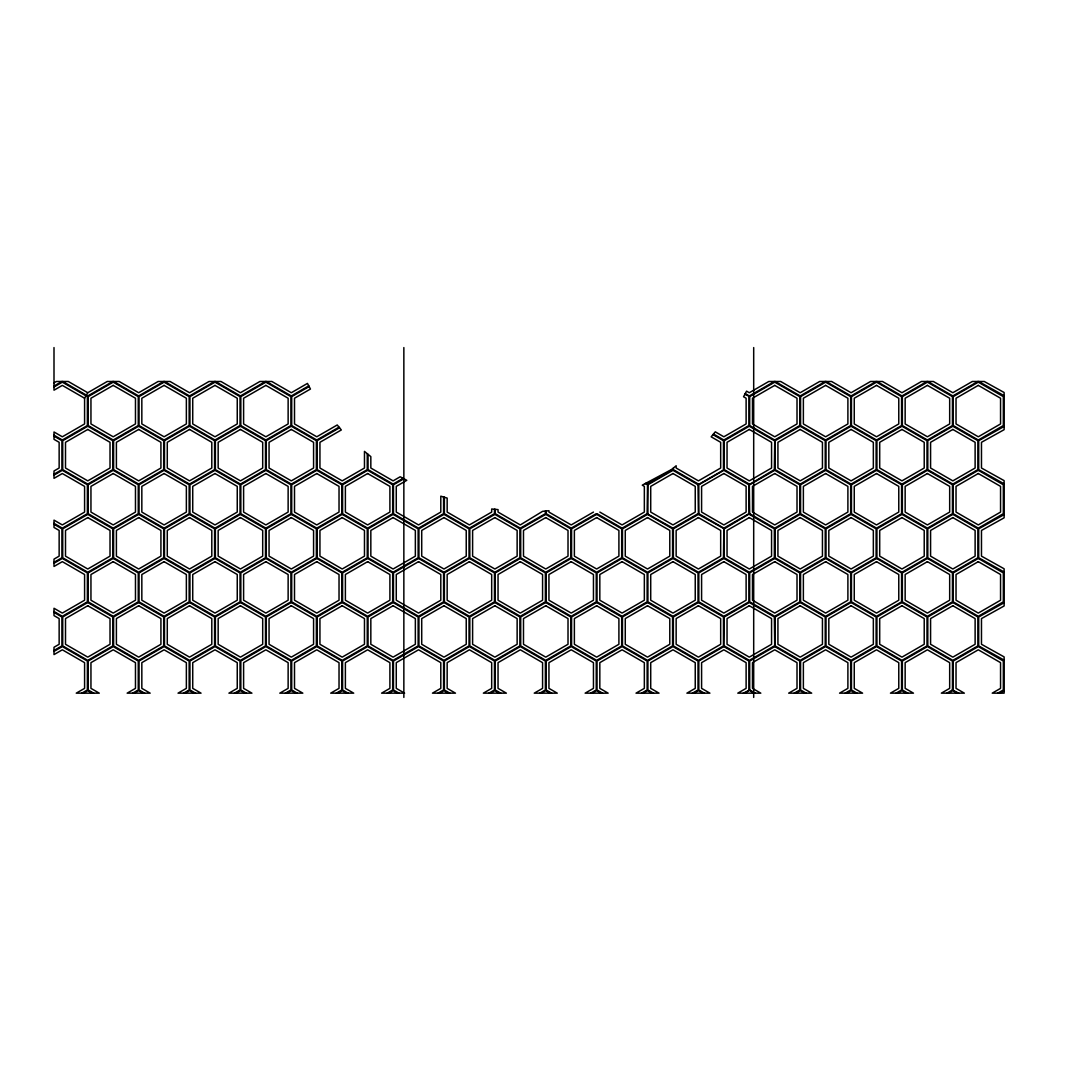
<?xml version="1.0" encoding="UTF-8"?>
<svg xmlns="http://www.w3.org/2000/svg" width="1080" height="1080" viewBox="0 0 1080 1080"><rect width="100%" height="100%" fill="white"/><g stroke="black" fill="none" stroke-linecap="round" stroke-linejoin="round"><path stroke-width="1.5" d="M599.819 512.082L622.08 524.934L644.342 512.082L644.342 486.378L642.249 485.163L671.746 469.395L676.148 465.777L676.148 468.018L698.409 480.87L720.671 468.018L720.671 442.3L711.18 436.82L715.271 431.838L723.857 436.793L746.118 423.94L746.118 398.237L743.553 396.752L746.564 391.149L749.304 392.729L768.785 381.483L780.705 381.483L800.186 392.729L819.666 381.483L831.6 381.483L851.081 392.729L870.561 381.483L882.482 381.483L901.962 392.729L921.442 381.483L933.363 381.483L952.843 392.729L972.324 381.483L984.258 381.483L1004.13 392.499L1004.13 429.678L981.477 442.3L981.477 468.018L1004.13 480.64L1004.13 517.82L981.477 530.442L981.477 556.146L1004.13 568.782L1004.13 605.961L981.477 618.583L981.477 644.288L1004.13 656.91L1004.13 693.158L992.237 693.158L1000.553 688.365L1000.553 662.648L978.291 649.796L956.029 662.648L956.029 688.365L964.346 693.158L941.355 693.158L949.671 688.365L949.671 662.648L927.41 649.796L905.148 662.648L905.148 688.365L913.464 693.158L890.46 693.158L898.776 688.365L898.776 662.648L876.514 649.796L854.253 662.648L854.253 688.365L862.583 693.158L839.578 693.158L847.895 688.365L847.895 662.648L825.633 649.796L803.372 662.648L803.372 688.365L811.688 693.158L788.684 693.158L797.013 688.365L797.013 662.648L774.738 649.796L752.476 662.648L752.476 688.365L760.806 693.158L737.802 693.158L746.118 688.365L746.118 662.648L723.857 649.796L701.595 662.648L701.595 688.365L709.911 693.158L686.907 693.158L695.237 688.365L695.237 662.648L672.975 649.796L650.714 662.648L650.714 688.365L659.03 693.158L636.026 693.158L644.342 688.365L644.342 662.648L622.08 649.796L599.819 662.648L599.819 688.365L608.135 693.158L585.144 693.158L593.46 688.365L593.46 662.648L571.199 649.796L548.937 662.648L548.937 688.365L557.253 693.158L534.249 693.158L542.579 688.365L542.579 662.648L520.304 649.796L498.042 662.648L498.042 688.365L506.372 693.158L483.368 693.158L491.683 688.365L491.683 662.648L469.422 649.796L447.161 662.648L447.161 688.365L455.476 693.158L432.473 693.158L440.802 688.365L440.802 662.648L418.541 649.796L396.265 662.648L396.265 688.365L404.595 693.158L381.591 693.158L389.907 688.365L389.907 662.648L367.646 649.796L345.384 662.648L345.384 688.365L353.7 693.158L330.71 693.158L339.026 688.365L339.026 662.648L316.764 649.796L294.503 662.648L294.503 688.365L302.819 693.158L279.815 693.158L288.131 688.365L288.131 662.648L265.869 649.796L243.607 662.648L243.607 688.365L251.924 693.158L228.933 693.158L237.249 688.365L237.249 662.648L214.988 649.796L192.726 662.648L192.726 688.365L201.042 693.158L178.038 693.158L186.368 688.365L186.368 662.648L164.093 649.796L141.831 662.648L141.831 688.365L150.161 693.158L127.157 693.158L135.472 688.365L135.472 662.648L113.211 649.796L90.95 662.648L90.95 688.365L99.266 693.158L76.262 693.158L84.591 688.365L84.591 662.648L62.33 649.796L54 654.601L54 647.258L59.144 644.288L59.144 618.583L54 615.614L54 608.269L62.33 613.076L84.591 600.224L84.591 574.519L62.33 561.654L54 566.46L54 559.116L59.144 556.146L59.144 530.442L54 527.472L54 520.128L62.33 524.934L84.591 512.082L84.591 486.378L62.33 473.526L54 478.332L54 470.988L59.144 468.018L59.144 442.3L54 439.331L54 431.987L62.33 436.793L84.591 423.94L84.591 398.237L87.764 392.729L107.244 381.483L119.178 381.483L138.659 392.729L158.139 381.483L170.06 381.483L189.54 392.729L209.021 381.483L220.954 381.483L240.435 392.729L259.916 381.483L271.836 381.483L291.317 392.729L307.449 383.413L310.446 389.03L294.503 398.237L294.503 423.94L316.764 436.793L337.23 424.98L341.321 429.962L319.937 442.3L319.937 468.018L342.198 480.87L364.473 468.018L364.473 451.4L370.832 456.624L370.832 468.018L393.093 480.87L400.194 476.766L406.796 480.303L396.265 486.378L396.265 512.082L418.541 524.934L440.802 512.082L440.802 496.166L447.161 498.096L447.161 512.082L469.422 524.934L491.683 512.082L491.683 508.99L498.042 509.612L498.042 512.082L520.304 524.934L542.579 511.339L548.937 510.719L548.937 512.082L571.199 524.934L593.46 512.082M698.018 484.772L724.262 469.625L749.304 484.083L749.696 513.688L724.262 528.836L698.409 514.377L698.018 484.772L672.975 470.313L672.57 468.72M744.876 394.295L749.696 396.63L774.738 382.171L799.794 396.63L799.794 425.547L774.738 440.006L774.347 469.625L748.899 484.772L748.899 513.688L723.857 528.147L723.465 557.753L698.409 572.225L673.367 557.753L673.367 528.836L698.409 514.377M704.349 693.158L698.814 689.971L698.814 661.041L723.857 646.582L724.262 616.977L749.304 602.519L774.347 616.977L774.738 646.582L799.794 661.041L799.794 689.971L794.259 693.158M54 382.846L56.363 381.483L68.283 381.483L87.764 392.729M54 386.06L61.925 381.483M54 386.978L62.33 382.171L87.372 396.63L87.372 425.547L62.33 440.006L54 435.2M112.82 381.483L87.764 395.942L62.721 381.483M163.701 381.483L138.659 395.942L113.616 381.483M54 474.201L61.925 469.625L61.925 440.694L54 436.118M214.583 381.483L189.54 395.942L164.498 381.483M54 475.119L62.33 470.313L87.372 484.772L87.372 513.688L62.33 528.147L54 523.341M265.478 381.483L240.435 395.942L215.379 381.483M308.759 385.87L291.317 395.942L266.274 381.483M309.137 386.573L291.708 396.63L291.708 425.547L316.764 440.006L339.026 427.154M54 562.329L61.925 557.753L61.925 528.836L54 524.259M54 563.247L62.33 558.441L87.372 572.913L87.372 601.83L62.33 616.288L54 611.483M339.525 427.788L317.156 440.694L317.156 469.625L342.198 484.083L367.254 469.625L367.254 453.681M54 650.471L61.925 645.894L61.925 616.977L54 612.401M54 651.389L62.33 646.582L87.372 661.041L87.372 689.971L81.837 693.158M403.083 478.319L393.093 484.083L368.05 469.625L368.05 454.343M403.907 478.751L393.485 484.772L393.485 513.688L418.541 528.147L443.583 513.688L443.583 497.002M83.43 693.158L87.764 690.66L92.111 693.158M132.719 693.158L138.254 689.971L138.254 661.041L113.211 646.582L88.169 661.041L88.169 689.971L93.704 693.158M134.311 693.158L138.659 690.66L143.006 693.158M183.613 693.158L189.149 689.971L189.149 661.041L164.093 646.582L139.05 661.041L139.05 689.971L144.585 693.158M185.193 693.158L189.54 690.66L193.887 693.158M234.495 693.158L240.03 689.971L240.03 661.041L214.988 646.582L189.945 661.041L189.945 689.971L195.48 693.158M774.347 381.483L749.304 395.942L745.24 393.593M236.088 693.158L240.435 690.66L244.769 693.158M285.377 693.158L290.925 689.971L290.925 661.041L265.869 646.582L240.827 661.041L240.827 689.971L246.362 693.158M596.241 513.688L571.199 528.147L546.156 513.688L546.156 510.989M672.57 469.625L647.528 484.083L647.136 513.688L622.08 528.147L597.038 513.688M286.969 693.158L291.317 690.66L295.663 693.158M672.975 470.313L647.919 484.772L645.138 483.611M800.591 396.63L825.633 382.171L850.676 396.63L850.676 425.547L825.633 440.006L800.591 425.547L800.591 396.63L799.794 396.63M336.272 693.158L341.807 689.971L341.807 661.041L316.764 646.582L291.708 661.041L291.708 689.971L297.257 693.158M876.123 381.483L851.081 395.942L826.025 381.483M337.865 693.158L342.198 690.66L346.545 693.158M387.153 693.158L392.688 689.971L392.688 661.041L367.646 646.582L342.603 661.041L342.603 689.971L348.138 693.158M698.018 513.688L672.975 528.147L647.136 513.688M927.005 381.483L901.962 395.942L876.92 381.483M388.746 693.158L393.093 690.66L397.44 693.158M749.696 484.772L774.738 470.313L799.794 484.772L799.794 513.688L774.738 528.147L749.696 513.688M438.048 693.158L443.583 689.971L443.583 661.041L418.541 646.582L393.485 661.041L393.485 689.971L399.019 693.158M977.9 381.483L952.843 395.942L927.801 381.483M439.627 693.158L443.975 690.66L448.322 693.158M488.93 693.158L494.464 689.971L494.464 661.041L469.422 646.582L444.38 661.041L444.38 689.971L449.915 693.158M1004.13 395.712L978.696 381.483M490.523 693.158L494.87 690.66L499.217 693.158M539.825 693.158L545.36 689.971L545.36 661.041L520.304 646.582L495.261 661.041L495.261 689.971L500.796 693.158M541.404 693.158L545.751 690.66L550.098 693.158M590.706 693.158L596.241 689.971L596.241 661.041L571.199 646.582L546.156 661.041L546.156 689.971L551.691 693.158M592.299 693.158L596.646 690.66L600.98 693.158M641.588 693.158L647.136 689.971L647.136 661.041L622.08 646.582L597.038 661.041L597.038 689.971L602.573 693.158M1004.13 483.854L978.696 469.625L978.696 440.694L1004.13 426.465M643.181 693.158L647.528 690.66L651.875 693.158M692.483 693.158L698.018 689.971L698.018 661.041L672.975 646.582L647.919 661.041L647.919 689.971L653.468 693.158M774.347 645.894L749.304 660.352L724.262 645.894M694.076 693.158L698.409 690.66L702.756 693.158M774.738 646.582L749.696 661.041L749.696 689.971L744.957 693.158M743.364 693.158L749.696 689.971L755.231 693.158M1004.13 571.995L978.696 557.753L978.696 528.836L1004.13 514.606M795.839 693.158L800.186 690.66L804.533 693.158M845.14 693.158L850.676 689.971L850.676 661.041L825.633 646.582L800.591 661.041L800.591 689.971L806.126 693.158M846.734 693.158L851.081 690.66L855.414 693.158M896.022 693.158L901.571 689.971L901.571 661.041L876.514 646.582L851.472 661.041L851.472 689.971L857.007 693.158M897.615 693.158L901.962 690.66L906.309 693.158M946.917 693.158L952.452 689.971L958.784 693.158M1004.13 660.123L978.696 645.894L978.696 616.977L1004.13 602.748M948.51 693.158L952.843 690.66L957.191 693.158M997.799 693.158L1003.334 689.971L1003.334 661.041L978.291 646.582L953.249 661.041L953.249 689.971M999.392 693.158L1004.13 690.889M775.143 381.483L800.186 395.942L825.228 381.483L825.633 382.171M774.738 440.006L749.696 425.547L749.696 396.63M774.347 440.694L749.304 426.236L724.262 440.694L724.262 469.625M713.489 434.025L723.857 440.006L748.899 425.547L748.899 396.63M712.976 434.646L723.465 440.694L723.465 469.625M748.899 484.772L723.857 470.313L698.814 484.772L698.814 513.688L723.857 528.147M698.409 484.083L673.367 469.625L673.367 468.058M749.304 514.377L774.347 528.836L774.347 557.753L749.304 572.225L724.262 557.753L724.262 528.836M645.962 483.179L647.919 484.772L647.919 513.688M907.902 693.158L902.354 689.971L902.354 661.041L927.41 646.582L952.452 661.041L952.452 689.971M723.857 646.582L748.899 661.041L748.899 689.971L753.651 693.158M84.591 398.237L62.33 385.385L54 390.19L54 347.571M753.692 347.571L753.692 697.424M545.36 511.07L545.36 513.688L520.304 528.147L495.261 513.688L495.261 509.342M494.464 509.261L494.464 513.688L469.422 528.147L444.38 513.688L444.38 497.245M403.853 347.571L403.853 697.424M113.211 382.171L88.169 396.63L88.169 425.547L113.211 440.006L138.254 425.547L138.254 396.63L113.211 382.171M113.211 385.385L90.95 398.237L90.95 423.94L113.211 436.793L135.472 423.94L135.472 398.237L113.211 385.385M87.764 426.236L62.721 440.694L62.721 469.625L87.764 484.083L112.82 469.625L112.82 440.694L87.764 426.236M164.093 382.171L139.05 396.63L139.05 425.547L164.093 440.006L189.149 425.547L189.149 396.63L164.093 382.171M87.764 429.449L65.502 442.3L65.502 468.018L87.764 480.87L110.025 468.018L110.025 442.3L87.764 429.449M164.093 385.385L141.831 398.237L141.831 423.94L164.093 436.793L186.368 423.94L186.368 398.237L164.093 385.385M138.659 426.236L113.616 440.694L113.616 469.625L138.659 484.083L163.701 469.625L163.701 440.694L138.659 426.236M214.988 382.171L189.945 396.63L189.945 425.547L214.988 440.006L240.03 425.547L240.03 396.63L214.988 382.171M138.659 429.449L116.397 442.3L116.397 468.018L138.659 480.87L160.92 468.018L160.92 442.3L138.659 429.449M214.988 385.385L192.726 398.237L192.726 423.94L214.988 436.793L237.249 423.94L237.249 398.237L214.988 385.385M113.211 470.313L88.169 484.772L88.169 513.688L113.211 528.147L138.254 513.688L138.254 484.772L113.211 470.313M189.54 426.236L164.498 440.694L164.498 469.625L189.54 484.083L214.583 469.625L214.583 440.694L189.54 426.236M265.869 382.171L240.827 396.63L240.827 425.547L265.869 440.006L290.925 425.547L290.925 396.63L265.869 382.171M113.211 473.526L90.95 486.378L90.95 512.082L113.211 524.934L135.472 512.082L135.472 486.378L113.211 473.526M189.54 429.449L167.279 442.3L167.279 468.018L189.54 480.87L211.802 468.018L211.802 442.3L189.54 429.449M265.869 385.385L243.607 398.237L243.607 423.94L265.869 436.793L288.131 423.94L288.131 398.237L265.869 385.385M87.764 514.377L62.721 528.836L62.721 557.753L87.764 572.225L112.82 557.753L112.82 528.836L87.764 514.377M164.093 470.313L139.05 484.772L139.05 513.688L164.093 528.147L189.149 513.688L189.149 484.772L164.093 470.313M240.435 426.236L215.379 440.694L215.379 469.625L240.435 484.083L265.478 469.625L265.478 440.694L240.435 426.236M87.764 517.59L65.502 530.442L65.502 556.146L87.764 569.012L110.025 556.146L110.025 530.442L87.764 517.59M164.093 473.526L141.831 486.378L141.831 512.082L164.093 524.934L186.368 512.082L186.368 486.378L164.093 473.526M240.435 429.449L218.16 442.3L218.16 468.018L240.435 480.87L262.697 468.018L262.697 442.3L240.435 429.449M138.659 514.377L113.616 528.836L113.616 557.753L138.659 572.225L163.701 557.753L163.701 528.836L138.659 514.377M214.988 470.313L189.945 484.772L189.945 513.688L214.988 528.147L240.03 513.688L240.03 484.772L214.988 470.313M291.317 426.236L266.274 440.694L266.274 469.625L291.317 484.083L316.359 469.625L316.359 440.694L291.317 426.236M138.659 517.59L116.397 530.442L116.397 556.146L138.659 569.012L160.92 556.146L160.92 530.442L138.659 517.59M214.988 473.526L192.726 486.378L192.726 512.082L214.988 524.934L237.249 512.082L237.249 486.378L214.988 473.526M291.317 429.449L269.055 442.3L269.055 468.018L291.317 480.87L313.578 468.018L313.578 442.3L291.317 429.449M113.211 558.441L88.169 572.913L88.169 601.83L113.211 616.288L138.254 601.83L138.254 572.913L113.211 558.441M189.54 514.377L164.498 528.836L164.498 557.753L189.54 572.225L214.583 557.753L214.583 528.836L189.54 514.377M265.869 470.313L240.827 484.772L240.827 513.688L265.869 528.147L290.925 513.688L290.925 484.772L265.869 470.313M113.211 561.654L90.95 574.519L90.95 600.224L113.211 613.076L135.472 600.224L135.472 574.519L113.211 561.654M189.54 517.59L167.279 530.442L167.279 556.146L189.54 569.012L211.802 556.146L211.802 530.442L189.54 517.59M265.869 473.526L243.607 486.378L243.607 512.082L265.869 524.934L288.131 512.082L288.131 486.378L265.869 473.526M87.764 602.519L62.721 616.977L62.721 645.894L87.764 660.352L112.82 645.894L112.82 616.977L87.764 602.519M164.093 558.441L139.05 572.913L139.05 601.83L164.093 616.288L189.149 601.83L189.149 572.913L164.093 558.441M240.435 514.377L215.379 528.836L215.379 557.753L240.435 572.225L265.478 557.753L265.478 528.836L240.435 514.377M316.764 470.313L291.708 484.772L291.708 513.688L316.764 528.147L341.807 513.688L341.807 484.772L316.764 470.313M87.764 605.731L65.502 618.583L65.502 644.288L87.764 657.139L110.025 644.288L110.025 618.583L87.764 605.731M164.093 561.654L141.831 574.519L141.831 600.224L164.093 613.076L186.368 600.224L186.368 574.519L164.093 561.654M240.435 517.59L218.16 530.442L218.16 556.146L240.435 569.012L262.697 556.146L262.697 530.442L240.435 517.59M316.764 473.526L294.503 486.378L294.503 512.082L316.764 524.934L339.026 512.082L339.026 486.378L316.764 473.526M138.659 602.519L113.616 616.977L113.616 645.894L138.659 660.352L163.701 645.894L163.701 616.977L138.659 602.519M214.988 558.441L189.945 572.913L189.945 601.83L214.988 616.288L240.03 601.83L240.03 572.913L214.988 558.441M291.317 514.377L266.274 528.836L266.274 557.753L291.317 572.225L316.359 557.753L316.359 528.836L291.317 514.377M367.646 470.313L342.603 484.772L342.603 513.688L367.646 528.147L392.688 513.688L392.688 484.772L367.646 470.313M138.659 605.731L116.397 618.583L116.397 644.288L138.659 657.139L160.92 644.288L160.92 618.583L138.659 605.731M214.988 561.654L192.726 574.519L192.726 600.224L214.988 613.076L237.249 600.224L237.249 574.519L214.988 561.654M291.317 517.59L269.055 530.442L269.055 556.146L291.317 569.012L313.578 556.146L313.578 530.442L291.317 517.59M367.646 473.526L345.384 486.378L345.384 512.082L367.646 524.934L389.907 512.082L389.907 486.378L367.646 473.526M189.54 602.519L164.498 616.977L164.498 645.894L189.54 660.352L214.583 645.894L214.583 616.977L189.54 602.519M265.869 558.441L240.827 572.913L240.827 601.83L265.869 616.288L290.925 601.83L290.925 572.913L265.869 558.441M342.198 514.377L317.156 528.836L317.156 557.753L342.198 572.225L367.254 557.753L367.254 528.836L342.198 514.377M189.54 605.731L167.279 618.583L167.279 644.288L189.54 657.139L211.802 644.288L211.802 618.583L189.54 605.731M265.869 561.654L243.607 574.519L243.607 600.224L265.869 613.076L288.131 600.224L288.131 574.519L265.869 561.654M342.198 517.59L319.937 530.442L319.937 556.146L342.198 569.012L364.473 556.146L364.473 530.442L342.198 517.59M240.435 602.519L215.379 616.977L215.379 645.894L240.435 660.352L265.478 645.894L265.478 616.977L240.435 602.519M316.764 558.441L291.708 572.913L291.708 601.83L316.764 616.288L341.807 601.83L341.807 572.913L316.764 558.441M393.093 514.377L368.05 528.836L368.05 557.753L393.093 572.225L418.136 557.753L418.136 528.836L393.093 514.377M240.435 605.731L218.16 618.583L218.16 644.288L240.435 657.139L262.697 644.288L262.697 618.583L240.435 605.731M316.764 561.654L294.503 574.519L294.503 600.224L316.764 613.076L339.026 600.224L339.026 574.519L316.764 561.654M393.093 517.59L370.832 530.442L370.832 556.146L393.093 569.012L415.355 556.146L415.355 530.442L393.093 517.59M291.317 602.519L266.274 616.977L266.274 645.894L291.317 660.352L316.359 645.894L316.359 616.977L291.317 602.519M367.646 558.441L342.603 572.913L342.603 601.83L367.646 616.288L392.688 601.83L392.688 572.913L367.646 558.441M443.975 514.377L418.932 528.836L418.932 557.753L443.975 572.225L469.031 557.753L469.031 528.836L443.975 514.377M291.317 605.731L269.055 618.583L269.055 644.288L291.317 657.139L313.578 644.288L313.578 618.583L291.317 605.731M367.646 561.654L345.384 574.519L345.384 600.224L367.646 613.076L389.907 600.224L389.907 574.519L367.646 561.654M443.975 517.59L421.713 530.442L421.713 556.146L443.975 569.012L466.236 556.146L466.236 530.442L443.975 517.59M342.198 602.519L317.156 616.977L317.156 645.894L342.198 660.352L367.254 645.894L367.254 616.977L342.198 602.519M418.541 558.441L393.485 572.913L393.485 601.83L418.541 616.288L443.583 601.83L443.583 572.913L418.541 558.441M494.87 514.377L469.814 528.836L469.814 557.753L494.87 572.225L519.912 557.753L519.912 528.836L494.87 514.377M342.198 605.731L319.937 618.583L319.937 644.288L342.198 657.139L364.473 644.288L364.473 618.583L342.198 605.731M418.541 561.654L396.265 574.519L396.265 600.224L418.541 613.076L440.802 600.224L440.802 574.519L418.541 561.654M494.87 517.59L472.608 530.442L472.608 556.146L494.87 569.012L517.131 556.146L517.131 530.442L494.87 517.59M393.093 602.519L368.05 616.977L368.05 645.894L393.093 660.352L418.136 645.894L418.136 616.977L393.093 602.519M469.422 558.441L444.38 572.913L444.38 601.83L469.422 616.288L494.464 601.83L494.464 572.913L469.422 558.441M545.751 514.377L520.708 528.836L520.708 557.753L545.751 572.225L570.793 557.753L570.793 528.836L545.751 514.377M393.093 605.731L370.832 618.583L370.832 644.288L393.093 657.139L415.355 644.288L415.355 618.583L393.093 605.731M469.422 561.654L447.161 574.519L447.161 600.224L469.422 613.076L491.683 600.224L491.683 574.519L469.422 561.654M545.751 517.59L523.49 530.442L523.49 556.146L545.751 569.012L568.013 556.146L568.013 530.442L545.751 517.59M774.738 385.385L752.476 398.237L752.476 423.94L774.738 436.793L797.013 423.94L797.013 398.237L774.738 385.385M443.975 602.519L418.932 616.977L418.932 645.894L443.975 660.352L469.031 645.894L469.031 616.977L443.975 602.519M520.304 558.441L495.261 572.913L495.261 601.83L520.304 616.288L545.36 601.83L545.36 572.913L520.304 558.441M596.646 514.377L571.59 528.836L571.59 557.753L596.646 572.225L621.688 557.753L621.688 528.836L596.646 514.377M443.975 605.731L421.713 618.583L421.713 644.288L443.975 657.139L466.236 644.288L466.236 618.583L443.975 605.731M520.304 561.654L498.042 574.519L498.042 600.224L520.304 613.076L542.579 600.224L542.579 574.519L520.304 561.654M596.646 517.59L574.371 530.442L574.371 556.146L596.646 569.012L618.908 556.146L618.908 530.442L596.646 517.59M672.975 473.526L650.714 486.378L650.714 512.082L672.975 524.934L695.237 512.082L695.237 486.378L672.975 473.526M749.304 429.449L727.043 442.3L727.043 468.018L749.304 480.87L771.566 468.018L771.566 442.3L749.304 429.449M825.633 385.385L803.372 398.237L803.372 423.94L825.633 436.793L847.895 423.94L847.895 398.237L825.633 385.385M494.87 602.519L469.814 616.977L469.814 645.894L494.87 660.352L519.912 645.894L519.912 616.977L494.87 602.519M571.199 558.441L546.156 572.913L546.156 601.83L571.199 616.288L596.241 601.83L596.241 572.913L571.199 558.441M647.528 514.377L622.485 528.836L622.485 557.753L647.528 572.225L672.57 557.753L672.57 528.836L647.528 514.377M800.186 426.236L775.143 440.694L775.143 469.625L800.186 484.083L825.228 469.625L825.228 440.694L800.186 426.236M876.514 382.171L851.472 396.63L851.472 425.547L876.514 440.006L901.571 425.547L901.571 396.63L876.514 382.171M494.87 605.731L472.608 618.583L472.608 644.288L494.87 657.139L517.131 644.288L517.131 618.583L494.87 605.731M571.199 561.654L548.937 574.519L548.937 600.224L571.199 613.076L593.46 600.224L593.46 574.519L571.199 561.654M647.528 517.59L625.266 530.442L625.266 556.146L647.528 569.012L669.789 556.146L669.789 530.442L647.528 517.59M723.857 473.526L701.595 486.378L701.595 512.082L723.857 524.934L746.118 512.082L746.118 486.378L723.857 473.526M800.186 429.449L777.924 442.3L777.924 468.018L800.186 480.87L822.447 468.018L822.447 442.3L800.186 429.449M876.514 385.385L854.253 398.237L854.253 423.94L876.514 436.793L898.776 423.94L898.776 398.237L876.514 385.385M545.751 602.519L520.708 616.977L520.708 645.894L545.751 660.352L570.793 645.894L570.793 616.977L545.751 602.519M622.08 558.441L597.038 572.913L597.038 601.83L622.08 616.288L647.136 601.83L647.136 572.913L622.08 558.441M851.081 426.236L826.025 440.694L826.025 469.625L851.081 484.083L876.123 469.625L876.123 440.694L851.081 426.236M927.41 382.171L902.354 396.63L902.354 425.547L927.41 440.006L952.452 425.547L952.452 396.63L927.41 382.171M545.751 605.731L523.49 618.583L523.49 644.288L545.751 657.139L568.013 644.288L568.013 618.583L545.751 605.731M622.08 561.654L599.819 574.519L599.819 600.224L622.08 613.076L644.342 600.224L644.342 574.519L622.08 561.654M698.409 517.59L676.148 530.442L676.148 556.146L698.409 569.012L720.671 556.146L720.671 530.442L698.409 517.59M774.738 473.526L752.476 486.378L752.476 512.082L774.738 524.934L797.013 512.082L797.013 486.378L774.738 473.526M851.081 429.449L828.819 442.3L828.819 468.018L851.081 480.87L873.342 468.018L873.342 442.3L851.081 429.449M927.41 385.385L905.148 398.237L905.148 423.94L927.41 436.793L949.671 423.94L949.671 398.237L927.41 385.385M596.646 602.519L571.59 616.977L571.59 645.894L596.646 660.352L621.688 645.894L621.688 616.977L596.646 602.519M672.975 558.441L647.919 572.913L647.919 601.83L672.975 616.288L698.018 601.83L698.018 572.913L672.975 558.441M825.633 470.313L800.591 484.772L800.591 513.688L825.633 528.147L850.676 513.688L850.676 484.772L825.633 470.313M901.962 426.236L876.92 440.694L876.92 469.625L901.962 484.083L927.005 469.625L927.005 440.694L901.962 426.236M978.291 382.171L953.249 396.63L953.249 425.547L978.291 440.006L1003.334 425.547L1003.334 396.63L978.291 382.171M596.646 605.731L574.371 618.583L574.371 644.288L596.646 657.139L618.908 644.288L618.908 618.583L596.646 605.731M672.975 561.654L650.714 574.519L650.714 600.224L672.975 613.076L695.237 600.224L695.237 574.519L672.975 561.654M749.304 517.59L727.043 530.442L727.043 556.146L749.304 569.012L771.566 556.146L771.566 530.442L749.304 517.59M825.633 473.526L803.372 486.378L803.372 512.082L825.633 524.934L847.895 512.082L847.895 486.378L825.633 473.526M901.962 429.449L879.701 442.3L879.701 468.018L901.962 480.87L924.224 468.018L924.224 442.3L901.962 429.449M978.291 385.385L956.029 398.237L956.029 423.94L978.291 436.793L1000.553 423.94L1000.553 398.237L978.291 385.385M647.528 602.519L622.485 616.977L622.485 645.894L647.528 660.352L672.57 645.894L672.57 616.977L647.528 602.519M723.857 558.441L698.814 572.913L698.814 601.83L723.857 616.288L748.899 601.83L748.899 572.913L723.857 558.441M800.186 514.377L775.143 528.836L775.143 557.753L800.186 572.225L825.228 557.753L825.228 528.836L800.186 514.377M876.514 470.313L851.472 484.772L851.472 513.688L876.514 528.147L901.571 513.688L901.571 484.772L876.514 470.313M952.843 426.236L927.801 440.694L927.801 469.625L952.843 484.083L977.9 469.625L977.9 440.694L952.843 426.236M647.528 605.731L625.266 618.583L625.266 644.288L647.528 657.139L669.789 644.288L669.789 618.583L647.528 605.731M723.857 561.654L701.595 574.519L701.595 600.224L723.857 613.076L746.118 600.224L746.118 574.519L723.857 561.654M800.186 517.59L777.924 530.442L777.924 556.146L800.186 569.012L822.447 556.146L822.447 530.442L800.186 517.59M876.514 473.526L854.253 486.378L854.253 512.082L876.514 524.934L898.776 512.082L898.776 486.378L876.514 473.526M952.843 429.449L930.582 442.3L930.582 468.018L952.843 480.87L975.119 468.018L975.119 442.3L952.843 429.449M698.409 602.519L673.367 616.977L673.367 645.894L698.409 660.352L723.465 645.894L723.465 616.977L698.409 602.519M774.738 558.441L749.696 572.913L749.696 601.83L774.738 616.288L799.794 601.83L799.794 572.913L774.738 558.441M851.081 514.377L826.025 528.836L826.025 557.753L851.081 572.225L876.123 557.753L876.123 528.836L851.081 514.377M927.41 470.313L902.354 484.772L902.354 513.688L927.41 528.147L952.452 513.688L952.452 484.772L927.41 470.313M698.409 605.731L676.148 618.583L676.148 644.288L698.409 657.139L720.671 644.288L720.671 618.583L698.409 605.731M774.738 561.654L752.476 574.519L752.476 600.224L774.738 613.076L797.013 600.224L797.013 574.519L774.738 561.654M851.081 517.59L828.819 530.442L828.819 556.146L851.081 569.012L873.342 556.146L873.342 530.442L851.081 517.59M927.41 473.526L905.148 486.378L905.148 512.082L927.41 524.934L949.671 512.082L949.671 486.378L927.41 473.526M825.633 558.441L800.591 572.913L800.591 601.83L825.633 616.288L850.676 601.83L850.676 572.913L825.633 558.441M901.962 514.377L876.92 528.836L876.92 557.753L901.962 572.225L927.005 557.753L927.005 528.836L901.962 514.377M978.291 470.313L953.249 484.772L953.249 513.688L978.291 528.147L1003.334 513.688L1003.334 484.772L978.291 470.313M749.304 605.731L727.043 618.583L727.043 644.288L749.304 657.139L771.566 644.288L771.566 618.583L749.304 605.731M825.633 561.654L803.372 574.519L803.372 600.224L825.633 613.076L847.895 600.224L847.895 574.519L825.633 561.654M901.962 517.59L879.701 530.442L879.701 556.146L901.962 569.012L924.224 556.146L924.224 530.442L901.962 517.59M978.291 473.526L956.029 486.378L956.029 512.082L978.291 524.934L1000.553 512.082L1000.553 486.378L978.291 473.526M800.186 602.519L775.143 616.977L775.143 645.894L800.186 660.352L825.228 645.894L825.228 616.977L800.186 602.519M876.514 558.441L851.472 572.913L851.472 601.83L876.514 616.288L901.571 601.83L901.571 572.913L876.514 558.441M952.843 514.377L927.801 528.836L927.801 557.753L952.843 572.225L977.9 557.753L977.9 528.836L952.843 514.377M800.186 605.731L777.924 618.583L777.924 644.288L800.186 657.139L822.447 644.288L822.447 618.583L800.186 605.731M876.514 561.654L854.253 574.519L854.253 600.224L876.514 613.076L898.776 600.224L898.776 574.519L876.514 561.654M952.843 517.59L930.582 530.442L930.582 556.146L952.843 569.012L975.119 556.146L975.119 530.442L952.843 517.59M851.081 602.519L826.025 616.977L826.025 645.894L851.081 660.352L876.123 645.894L876.123 616.977L851.081 602.519M927.41 558.441L902.354 572.913L902.354 601.83L927.41 616.288L952.452 601.83L952.452 572.913L927.41 558.441M851.081 605.731L828.819 618.583L828.819 644.288L851.081 657.139L873.342 644.288L873.342 618.583L851.081 605.731M927.41 561.654L905.148 574.519L905.148 600.224L927.41 613.076L949.671 600.224L949.671 574.519L927.41 561.654M901.962 602.519L876.92 616.977L876.92 645.894L901.962 660.352L927.005 645.894L927.005 616.977L901.962 602.519M978.291 558.441L953.249 572.913L953.249 601.83L978.291 616.288L1003.334 601.83L1003.334 572.913L978.291 558.441M901.962 605.731L879.701 618.583L879.701 644.288L901.962 657.139L924.224 644.288L924.224 618.583L901.962 605.731M978.291 561.654L956.029 574.519L956.029 600.224L978.291 613.076L1000.553 600.224L1000.553 574.519L978.291 561.654M952.843 602.519L927.801 616.977L927.801 645.894L952.843 660.352L977.9 645.894L977.9 616.977L952.843 602.519M952.843 605.731L930.582 618.583L930.582 644.288L952.843 657.139L975.119 644.288L975.119 618.583L952.843 605.731"/></g></svg>
